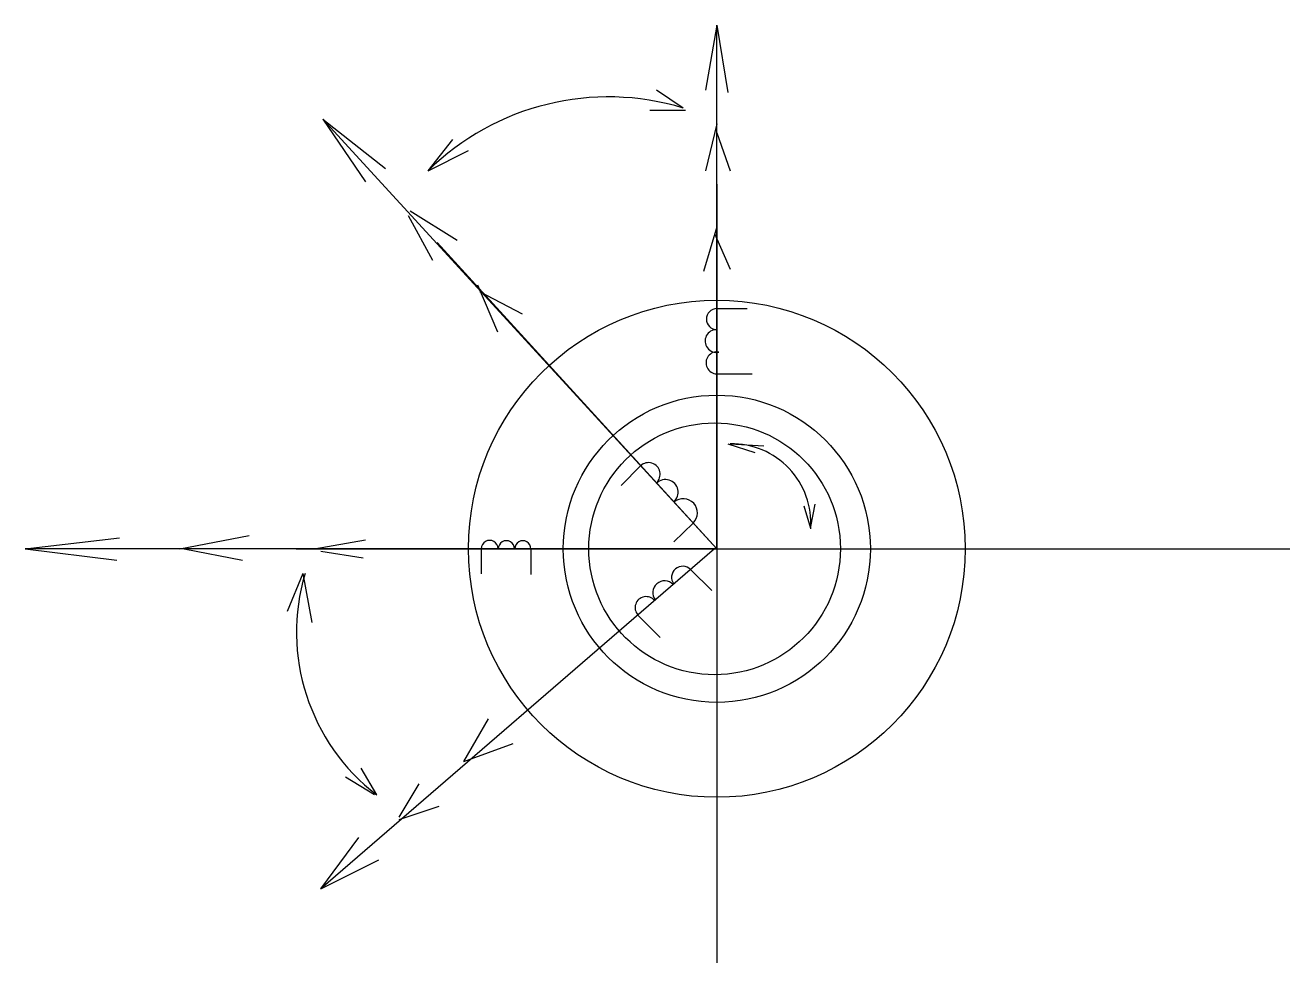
# Model space of a CAD drawing. Header units: millimetres. Extents: x 85 to 1167, y 141 to 942.
import ezdxf

# ---------------------------------------------------------------- set-up
doc = ezdxf.new("R2010")
doc.units = ezdxf.units.MM

msp = doc.modelspace()

# ---------------------------------------------------------------- linework, layer by layer
for p, q in [((676.6, 941.7), (667, 886.3)), ((676.6, 494.3), (676.6, 941.7)), ((676.6, 941.7), (686.1, 884.3)), ((647.9, 871), (624.9, 886.3)), ((649.8, 869), (619.2, 869)), ((676.6, 494.3), (339.7, 861.4)), ((339.7, 861.4), (376.1, 807.9)), ((339.7, 861.4), (393.3, 819.3)), ((676.6, 857.6), (667, 817.4)), ((429.7, 817.4), (450.7, 844.2)), ((676.6, 849.9), (688.1, 817.4)), ((429.7, 817.4), (464.1, 834.6)), ((676.6, 805.9), (676.6, 140.5)), ((412.5, 779.2), (433.5, 740.9)), ((414.4, 783), (454.6, 758.1)), ((676.6, 769.6), (665.1, 731.4)), ((674.7, 763.9), (688.1, 733.3)), ((676.6, 494.3), (437.3, 756.2)), ((471.8, 719.9), (489, 679.7)), ((473.7, 714.2), (510.1, 695)), ((676.6, 699.6), (702.6, 699.6)), ((676.6, 643.8), (706.7, 643.8)), ((686.1, 584.1), (709.1, 576.5)), ((688.1, 584.1), (716.8, 582.2)), ((611.4, 565.3), (594.7, 548.4)), ((757, 511.5), (751.2, 530.6)), ((757, 513.4), (760.8, 532.5)), ((656.4, 516.3), (639.9, 500.1)), ((85.2, 494.3), (165.6, 503.8)), ((85.2, 494.3), (165.6, 503.8)), ((217.2, 494.3), (276.6, 505.7)), ((332.1, 494.3), (376.1, 501.9)), ((676.6, 494.3), (85.2, 494.3)), ((85.2, 494.3), (163.6, 484.7)), ((221.1, 494.3), (270.8, 484.7)), ((316.8, 494.3), (1166.5, 494.3)), ((674.7, 494.3), (337.8, 203.6)), ((337.8, 492.4), (374.2, 486.6)), ((475.1, 494.3), (475.1, 472.8)), ((517.6, 494.3), (517.6, 472.3)), ((654.1, 476.5), (672.2, 458.7)), ((322.5, 473.2), (309.1, 440.7)), ((322.5, 473.2), (330.2, 431.2)), ((609.1, 437.7), (628.1, 418.4)), ((460.3, 312.6), (481.4, 349)), ((460.3, 312.6), (502.4, 327.9)), ((385.7, 283.9), (372.3, 306.9)), ((383.7, 283.9), (358.9, 299.2)), ((404.8, 264.8), (422, 293.5)), ((404.8, 262.9), (439.2, 274.4)), ((337.8, 203.6), (370.3, 247.6)), ((337.8, 203.6), (387.6, 228.5))]:
    msp.add_line(p, q)
for centre, radius in [((676.6, 494.3), 212.4), ((676.6, 494.3), 131.3), ((674.7, 494.3), 107.6)]:
    msp.add_circle(centre, radius)
for centre, radius, start, end in [((583.9, 660.4), 220.1, 73.0942, 134.4793), ((676.7, 690.6), 8.99, 90.9142, 269.0858), ((676.3, 671.9), 9.74, 88.6379, 282.232), ((676.7, 653.2), 9.36, 79.6124, 269.1224), ((689.1, 516.1), 68, 356.09, 90.8686), ((618.2, 558), 9.92, 312.0361, 133.0396), ((632.6, 542.6), 10.9, 310.9116, 134.1641), ((647.9, 525), 12.1, 313.9854, 131.0904), ((482.3, 494.3), 7.18, 359.7632, 180.2368), ((496.6, 494.3), 6.91, 359.7541, 180.2459), ((510.7, 494.3), 6.91, 359.7541, 180.2459), ((647.3, 469.9), 9.43, 44.3089, 217.2668), ((492.5, 423.1), 175.4, 163.371, 232.4863), ((631.9, 456.8), 10.1, 43.4141, 218.1616), ((616.1, 444), 9.4, 39.6648, 221.9109)]:
    msp.add_arc(centre, radius, start, end)

doc.saveas('drawing.dxf')
